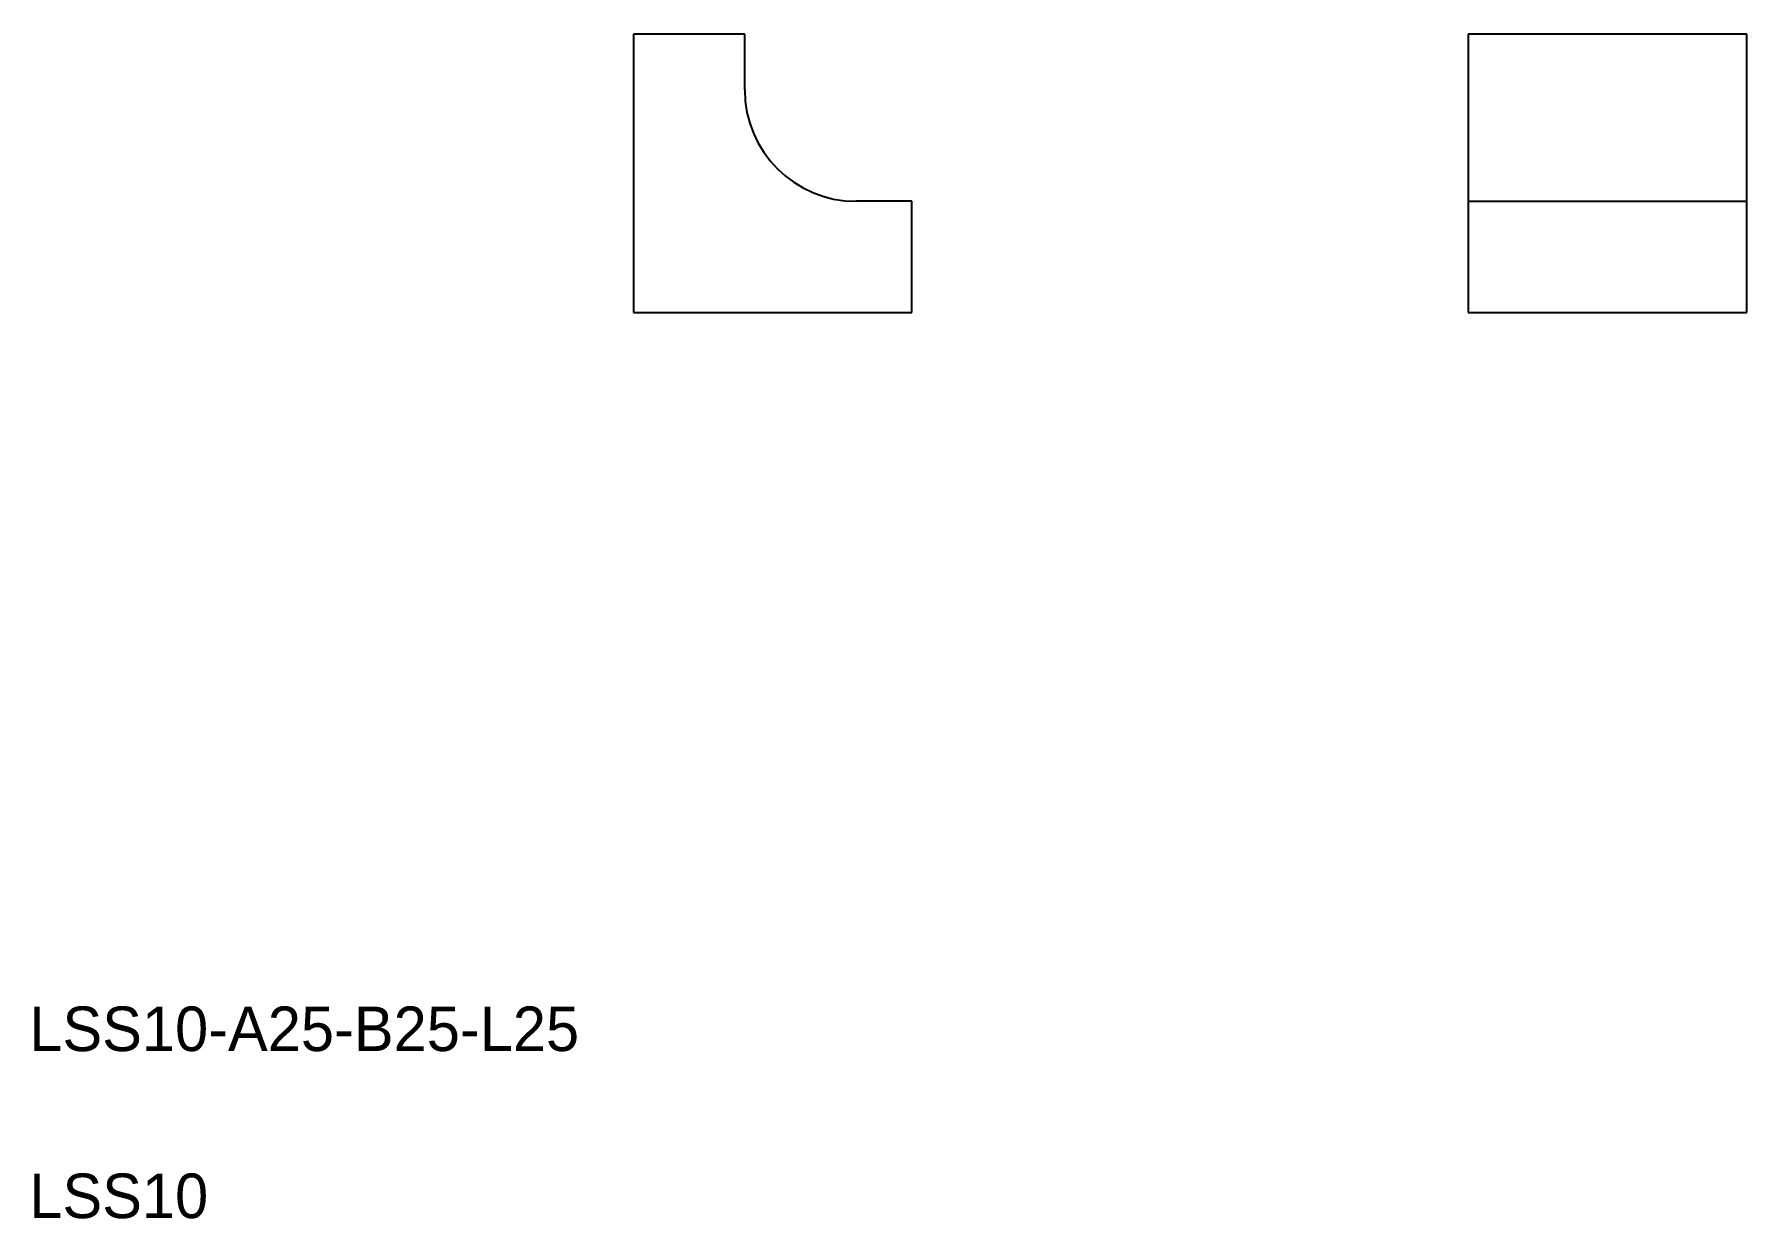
# Model space of a CAD drawing. Extents: x 442 to 595, y 424 to 530.
import ezdxf

# ---------------------------------------------------------------- set-up
doc = ezdxf.new("R2010")
doc.units = 0
doc.layers.get('0').update_dxf_attribs({"linetype": 'CONTINUOUS'})

msp = doc.modelspace()

# ---------------------------------------------------------------- linework, layer by layer
at = {"color": 7, "linetype": 'CONTINUOUS'}
for p, q in [((495.34, 530.36), (495.34, 505.36)), ((505.34, 530.36), (495.34, 530.36)), ((505.34, 525.36), (505.34, 530.36)), ((595.3, 530.36), (570.3, 530.36)), ((570.3, 530.36), (570.3, 505.36)), ((595.3, 505.36), (595.3, 530.36)), ((520.34, 515.36), (515.34, 515.36)), ((520.34, 505.36), (520.34, 515.36)), ((570.3, 515.36), (595.3, 515.36)), ((495.34, 505.36), (520.34, 505.36)), ((570.3, 505.36), (595.3, 505.36))]:
    msp.add_line(p, q, dxfattribs=at)
msp.add_arc((515.34, 525.36), 10, 180, 270, dxfattribs=at)

# ---------------------------------------------------------------- texts
for s, p in [('LSS10-A25-B25-L25', (441.11, 439.04)), ('LSS10', (441.11, 424.04))]:
    msp.add_text(s, height=4, dxfattribs=at).set_placement(p)

doc.saveas('drawing.dxf')
